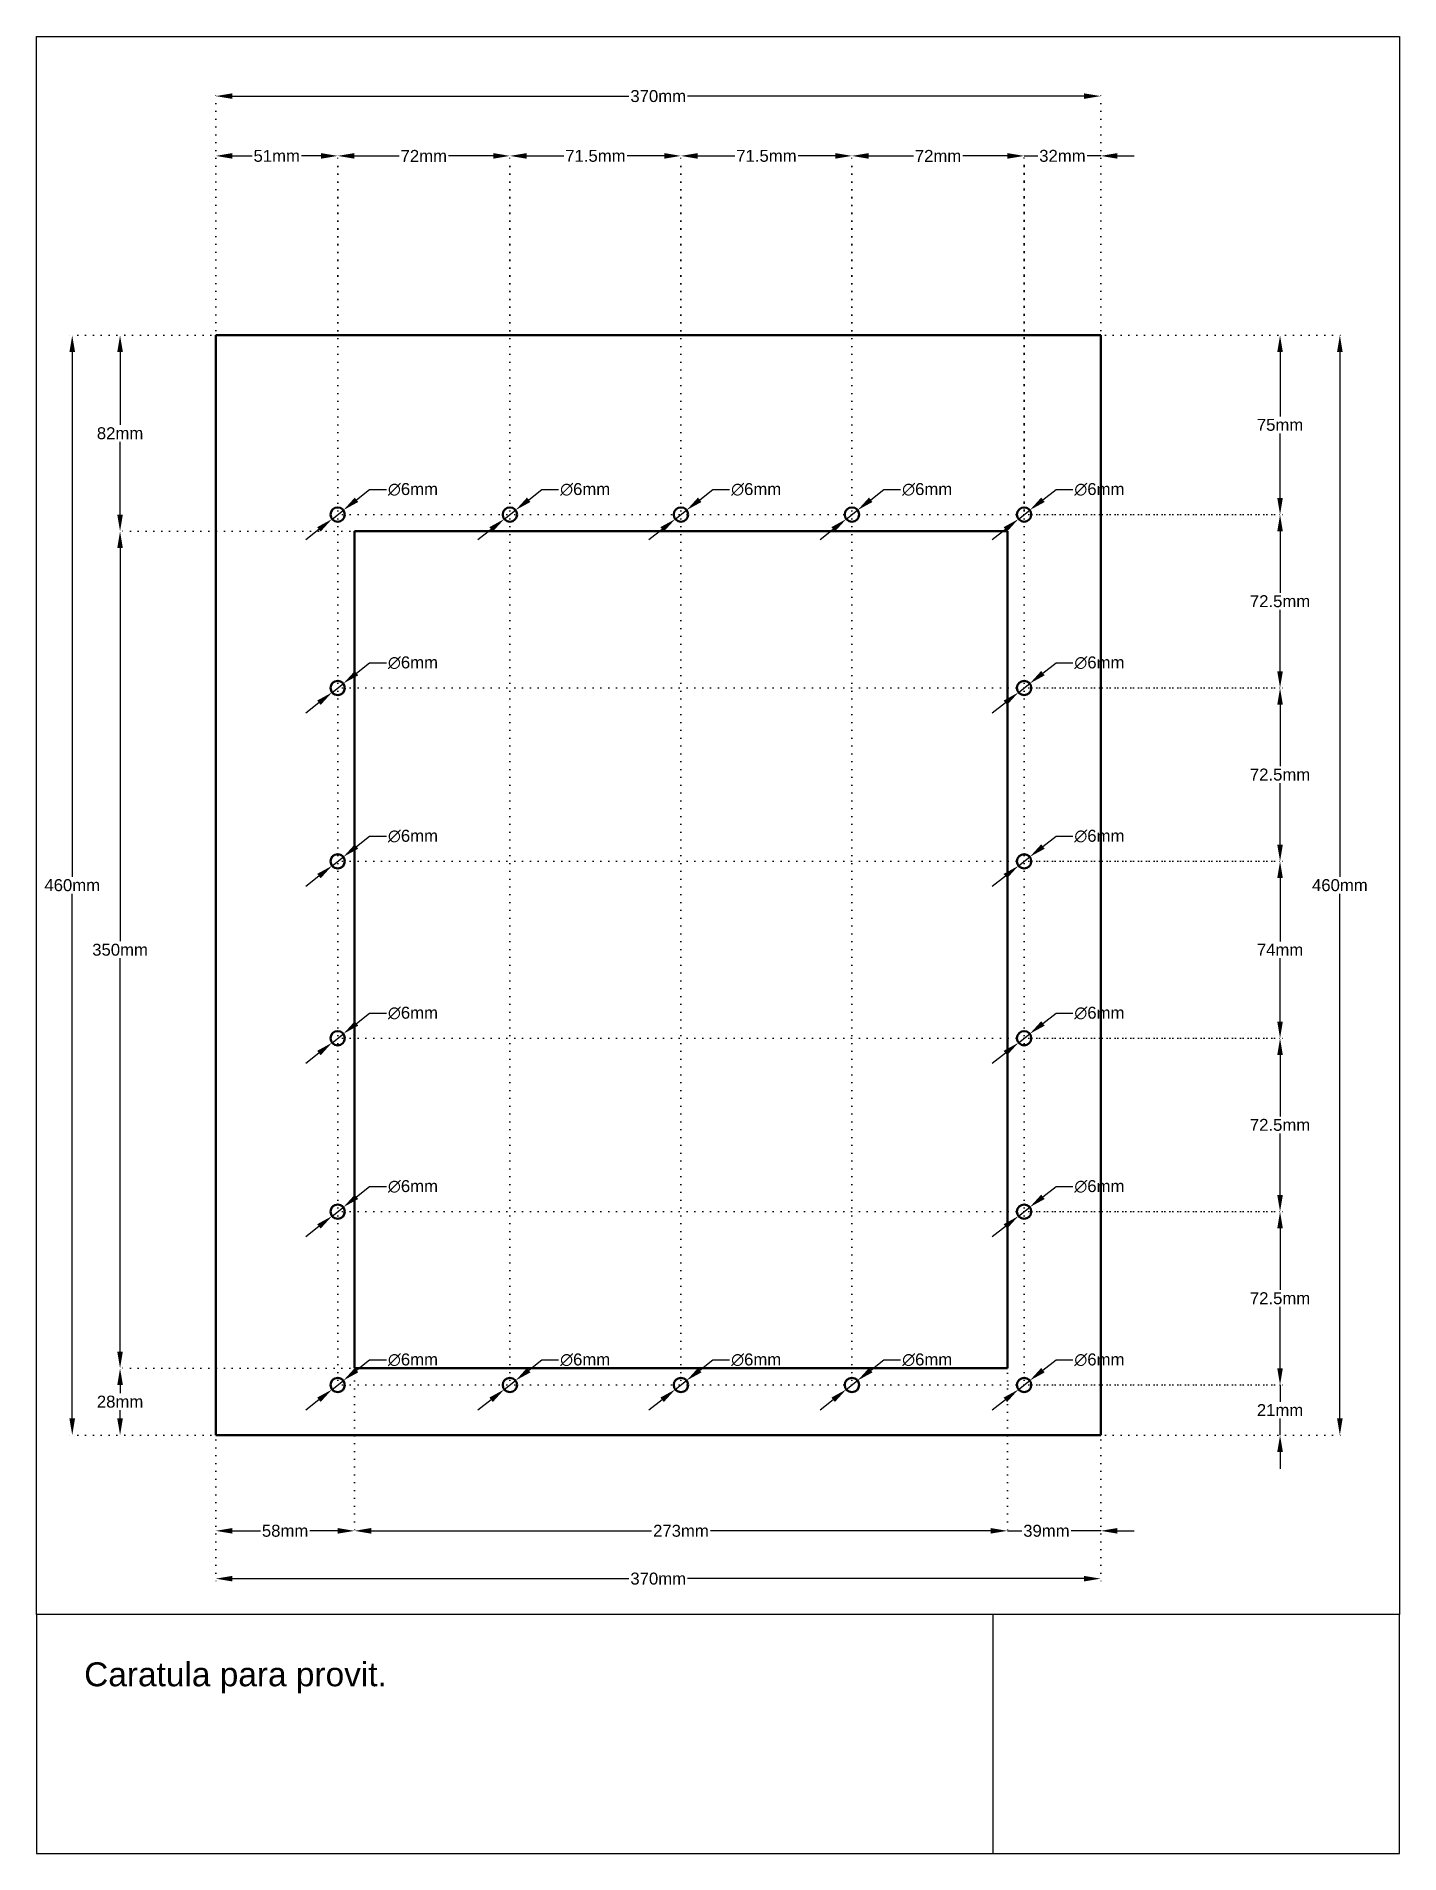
# Model space of a CAD drawing. Header units: millimetres. Extents: x -75 to 495, y -175 to 585.
import ezdxf

# ---------------------------------------------------------------- set-up
doc = ezdxf.new("R2010")
doc.units = ezdxf.units.MM
doc.linetypes.add('DOT2', pattern=[3.175, 0, -3.175])
doc.layers.get('0').update_dxf_attribs({"color": 160})
doc.layers.get('Defpoints').update_dxf_attribs({"color": 100})
doc.layers.add('Acot', color=250, linetype='Continuous', lineweight=25)
doc.layers.add('Placa', color=252, linetype='Continuous', lineweight=50)
doc.styles.get("Standard").update_dxf_attribs({"font": 'ARIAL.TTF'})
doc.dimstyles.new('ISO-25', dxfattribs={"dimtxt": 5, "dimasz": 7, "dimexe": 1.25, "dimexo": 2, "dimgap": 1, "dimtad": 0, "dimtih": 1, "dimtoh": 1, "dimdsep": 46, "dimtxsty": 'Standard', "dimcen": 2.5, "dimadec": 0, "dimazin": 0, "dimtfac": 1, "dimtmove": 0, "dimatfit": 1, "dimfxl": 1, "dimarcsym": 0})

# ---------------------------------------------------------------- blocks, each defined once
blk = doc.blocks.new('*D0')
at = {"layer": 'Acot', "color": 0, "linetype": 'DOT2', "lineweight": -2}
for p, q in [((0, 462), (0, 561.25)), ((370, 462), (370, 561.25))]:
    blk.add_line(p, q, dxfattribs=at)
at = {"layer": 'Acot', "color": 0, "lineweight": -2}
for p, q in [((7, 560), (172.73, 560)), ((363, 560), (197.27, 560))]:
    blk.add_line(p, q, dxfattribs=at)
at = {"layer": 'Acot', "color": 0}
for points in [[(7, 561.17), (7, 558.83), (0, 560)], [(363, 561.17), (363, 558.83), (370, 560)]]:
    blk.add_solid(points, dxfattribs=at)
at = {"layer": 'Defpoints', "color": 0}
for p in [(370, 560), (0, 460), (370, 460)]:
    blk.add_point(p, dxfattribs=at)
at = {"layer": 'Acot', "color": 0, "insert": (185, 560), "char_height": 5, "attachment_point": 5}
blk.add_mtext('370mm', dxfattribs=at)
blk = doc.blocks.new('*D1')
at = {"layer": 'Acot', "color": 0, "linetype": 'DOT2', "lineweight": -2}
for p, q in [((0, 462), (0, 536.25)), ((51, 23), (51, 536.25))]:
    blk.add_line(p, q, dxfattribs=at)
at = {"layer": 'Acot', "color": 0, "lineweight": -2}
for p, q in [((7, 535), (15.17, 535)), ((44, 535), (35.83, 535))]:
    blk.add_line(p, q, dxfattribs=at)
at = {"layer": 'Acot', "color": 0}
for points in [[(7, 536.17), (7, 533.83), (0, 535)], [(44, 536.17), (44, 533.83), (51, 535)]]:
    blk.add_solid(points, dxfattribs=at)
at = {"layer": 'Defpoints', "color": 0}
for p in [(0, 535), (0, 460), (51, 21)]:
    blk.add_point(p, dxfattribs=at)
at = {"layer": 'Acot', "color": 0, "insert": (25.5, 535), "char_height": 5, "attachment_point": 5}
blk.add_mtext('51mm', dxfattribs=at)
blk = doc.blocks.new('*D2')
at = {"layer": 'Acot', "color": 0, "lineweight": -2}
for p, q in [((331, 535), (324, 535)), ((338, 535), (343.67, 535)), ((370, 535), (364.33, 535)), ((377, 535), (384, 535))]:
    blk.add_line(p, q, dxfattribs=at)
at = {"layer": 'Acot', "color": 0, "linetype": 'DOT2', "lineweight": -2}
for p, q in [((338, 387), (338, 536.25)), ((370, 462), (370, 536.25))]:
    blk.add_line(p, q, dxfattribs=at)
at = {"layer": 'Acot', "color": 0}
for points in [[(331, 536.17), (331, 533.83), (338, 535)], [(377, 536.17), (377, 533.83), (370, 535)]]:
    blk.add_solid(points, dxfattribs=at)
at = {"layer": 'Defpoints', "color": 0}
for p in [(370, 535), (370, 460), (338, 385)]:
    blk.add_point(p, dxfattribs=at)
at = {"layer": 'Acot', "color": 0, "insert": (354, 535), "char_height": 5, "attachment_point": 5}
blk.add_mtext('32mm', dxfattribs=at)
blk = doc.blocks.new('*D3')
at = {"layer": 'Acot', "color": 0, "linetype": 'DOT2', "lineweight": -2}
for p, q in [((372, 460), (471.25, 460)), ((372, 0), (471.25, 0))]:
    blk.add_line(p, q, dxfattribs=at)
at = {"layer": 'Acot', "color": 0, "lineweight": -2}
for p, q in [((470, 453), (470, 233.55)), ((470, 7), (470, 226.45))]:
    blk.add_line(p, q, dxfattribs=at)
at = {"layer": 'Acot', "color": 0}
for points in [[(468.83, 453), (471.17, 453), (470, 460)], [(468.83, 7), (471.17, 7), (470, 0)]]:
    blk.add_solid(points, dxfattribs=at)
at = {"layer": 'Defpoints', "color": 0}
for p in [(370, 460), (470, 460), (370, 0)]:
    blk.add_point(p, dxfattribs=at)
at = {"layer": 'Acot', "color": 0, "insert": (470, 230), "char_height": 5, "attachment_point": 5}
blk.add_mtext('460mm', dxfattribs=at)
blk = doc.blocks.new('*D4')
at = {"layer": 'Acot', "color": 0, "linetype": 'DOT2', "lineweight": -2}
for p, q in [((372, 460), (446.25, 460)), ((53, 385), (446.25, 385))]:
    blk.add_line(p, q, dxfattribs=at)
at = {"layer": 'Acot', "color": 0, "lineweight": -2}
for p, q in [((445, 453), (445, 426.04)), ((445, 392), (445, 418.96))]:
    blk.add_line(p, q, dxfattribs=at)
at = {"layer": 'Acot', "color": 0}
for points in [[(443.83, 453), (446.17, 453), (445, 460)], [(443.83, 392), (446.17, 392), (445, 385)]]:
    blk.add_solid(points, dxfattribs=at)
at = {"layer": 'Defpoints', "color": 0}
for p in [(370, 460), (51, 385), (445, 385)]:
    blk.add_point(p, dxfattribs=at)
at = {"layer": 'Acot', "color": 0, "insert": (445, 422.5), "char_height": 5, "attachment_point": 5}
blk.add_mtext('75mm', dxfattribs=at)
blk = doc.blocks.new('*D5')
at = {"layer": 'Acot', "color": 0, "lineweight": -2}
for p, q in [((445, 28), (445, 35)), ((445, 21), (445, 14.01)), ((445, 0), (445, 6.99)), ((445, -7), (445, -14))]:
    blk.add_line(p, q, dxfattribs=at)
at = {"layer": 'Acot', "color": 0, "linetype": 'DOT2', "lineweight": -2}
for p, q in [((340, 21), (446.25, 21)), ((372, 0), (446.25, 0))]:
    blk.add_line(p, q, dxfattribs=at)
at = {"layer": 'Acot', "color": 0}
for points in [[(443.83, 28), (446.17, 28), (445, 21)], [(443.83, -7), (446.17, -7), (445, 0)]]:
    blk.add_solid(points, dxfattribs=at)
at = {"layer": 'Defpoints', "color": 0}
for p in [(338, 21), (445, 21), (370, 0)]:
    blk.add_point(p, dxfattribs=at)
at = {"layer": 'Acot', "color": 0, "insert": (445, 10.5), "char_height": 5, "attachment_point": 5}
blk.add_mtext('21mm', dxfattribs=at)
blk = doc.blocks.new('*D9')
at = {"layer": 'Acot', "color": 0, "linetype": 'DOT2', "lineweight": -2}
for p, q in [((340, 385), (446.25, 385)), ((53, 312.5), (446.25, 312.5))]:
    blk.add_line(p, q, dxfattribs=at)
at = {"layer": 'Acot', "color": 0, "lineweight": -2}
for p, q in [((445, 378), (445, 352.3)), ((445, 319.5), (445, 345.2))]:
    blk.add_line(p, q, dxfattribs=at)
at = {"layer": 'Acot', "color": 0}
for points in [[(443.83, 378), (446.17, 378), (445, 385)], [(443.83, 319.5), (446.17, 319.5), (445, 312.5)]]:
    blk.add_solid(points, dxfattribs=at)
at = {"layer": 'Defpoints', "color": 0}
for p in [(338, 385), (51, 312.5), (445, 312.5)]:
    blk.add_point(p, dxfattribs=at)
at = {"layer": 'Acot', "color": 0, "insert": (445, 348.75), "char_height": 5, "attachment_point": 5}
blk.add_mtext('72.5mm', dxfattribs=at)
blk = doc.blocks.new('*D10')
at = {"layer": 'Acot', "color": 0, "linetype": 'DOT2', "lineweight": -2}
for p, q in [((340, 93.5), (446.25, 93.5)), ((53, 21), (446.25, 21))]:
    blk.add_line(p, q, dxfattribs=at)
at = {"layer": 'Acot', "color": 0, "lineweight": -2}
for p, q in [((445, 86.5), (445, 60.8)), ((445, 28), (445, 53.7))]:
    blk.add_line(p, q, dxfattribs=at)
at = {"layer": 'Acot', "color": 0}
for points in [[(443.83, 86.5), (446.17, 86.5), (445, 93.5)], [(443.83, 28), (446.17, 28), (445, 21)]]:
    blk.add_solid(points, dxfattribs=at)
at = {"layer": 'Defpoints', "color": 0}
for p in [(338, 93.5), (51, 21), (445, 21)]:
    blk.add_point(p, dxfattribs=at)
at = {"layer": 'Acot', "color": 0, "insert": (445, 57.25), "char_height": 5, "attachment_point": 5}
blk.add_mtext('72.5mm', dxfattribs=at)
blk = doc.blocks.new('*D13')
at = {"layer": 'Acot', "color": 0, "lineweight": -2}
for p, q in [((345.85, 27.19), (351.35, 31.52)), ((351.35, 31.52), (358.35, 31.52)), ((335.64, 19.14), (340.36, 22.86)), ((330.15, 14.81), (324.65, 10.48))]:
    blk.add_line(p, q, dxfattribs=at)
at = {"layer": 'Acot', "color": 0}
for points in [[(345.13, 28.11), (346.58, 26.27), (340.36, 22.86)], [(329.42, 15.73), (330.87, 13.89), (335.64, 19.14)]]:
    blk.add_solid(points, dxfattribs=at)
at = {"layer": 'Defpoints', "color": 0}
for p in [(340.36, 22.86), (335.64, 19.14)]:
    blk.add_point(p, dxfattribs=at)
at = {"layer": 'Acot', "color": 0, "insert": (369.46, 31.52), "char_height": 5, "attachment_point": 5}
blk.add_mtext('∅6mm', dxfattribs=at)
blk = doc.blocks.new('*D14')
at = {"layer": 'Acot', "color": 0, "lineweight": -2}
for p, q in [((58.85, 27.19), (64.35, 31.52)), ((64.35, 31.52), (71.35, 31.52)), ((48.64, 19.14), (53.36, 22.86)), ((43.15, 14.81), (37.65, 10.48))]:
    blk.add_line(p, q, dxfattribs=at)
at = {"layer": 'Acot', "color": 0}
for points in [[(58.13, 28.11), (59.58, 26.27), (53.36, 22.86)], [(42.42, 15.73), (43.87, 13.89), (48.64, 19.14)]]:
    blk.add_solid(points, dxfattribs=at)
at = {"layer": 'Defpoints', "color": 0}
for p in [(53.36, 22.86), (48.64, 19.14)]:
    blk.add_point(p, dxfattribs=at)
at = {"layer": 'Acot', "color": 0, "insert": (82.46, 31.52), "char_height": 5, "attachment_point": 5}
blk.add_mtext('∅6mm', dxfattribs=at)
blk = doc.blocks.new('*D15')
at = {"layer": 'Acot', "color": 0, "lineweight": -2}
for p, q in [((345.85, 172.19), (351.35, 176.52)), ((351.35, 176.52), (358.35, 176.52)), ((335.64, 164.14), (340.36, 167.86)), ((330.15, 159.81), (324.65, 155.48))]:
    blk.add_line(p, q, dxfattribs=at)
at = {"layer": 'Acot', "color": 0}
for points in [[(345.13, 173.11), (346.58, 171.27), (340.36, 167.86)], [(329.42, 160.73), (330.87, 158.89), (335.64, 164.14)]]:
    blk.add_solid(points, dxfattribs=at)
at = {"layer": 'Defpoints', "color": 0}
for p in [(340.36, 167.86), (335.64, 164.14)]:
    blk.add_point(p, dxfattribs=at)
at = {"layer": 'Acot', "color": 0, "insert": (369.46, 176.52), "char_height": 5, "attachment_point": 5}
blk.add_mtext('∅6mm', dxfattribs=at)
blk = doc.blocks.new('*D16')
at = {"layer": 'Acot', "color": 0, "lineweight": -2}
for p, q in [((58.85, 391.19), (64.35, 395.52)), ((64.35, 395.52), (71.35, 395.52)), ((48.64, 383.14), (53.36, 386.86)), ((43.15, 378.81), (37.65, 374.48))]:
    blk.add_line(p, q, dxfattribs=at)
at = {"layer": 'Acot', "color": 0}
for points in [[(58.13, 392.11), (59.58, 390.27), (53.36, 386.86)], [(42.42, 379.73), (43.87, 377.89), (48.64, 383.14)]]:
    blk.add_solid(points, dxfattribs=at)
at = {"layer": 'Defpoints', "color": 0}
for p in [(48.64, 383.14), (53.36, 386.86)]:
    blk.add_point(p, dxfattribs=at)
at = {"layer": 'Acot', "color": 0, "insert": (82.46, 395.52), "char_height": 5, "attachment_point": 5}
blk.add_mtext('∅6mm', dxfattribs=at)
blk = doc.blocks.new('*D17')
at = {"layer": 'Acot', "color": 0, "lineweight": -2}
for p, q in [((345.85, 391.19), (351.35, 395.52)), ((351.35, 395.52), (358.35, 395.52)), ((335.64, 383.14), (340.36, 386.86)), ((330.15, 378.81), (324.65, 374.48))]:
    blk.add_line(p, q, dxfattribs=at)
at = {"layer": 'Acot', "color": 0}
for points in [[(345.13, 392.11), (346.58, 390.27), (340.36, 386.86)], [(329.42, 379.73), (330.87, 377.89), (335.64, 383.14)]]:
    blk.add_solid(points, dxfattribs=at)
at = {"layer": 'Defpoints', "color": 0}
for p in [(335.64, 383.14), (340.36, 386.86)]:
    blk.add_point(p, dxfattribs=at)
at = {"layer": 'Acot', "color": 0, "insert": (369.46, 395.52), "char_height": 5, "attachment_point": 5}
blk.add_mtext('∅6mm', dxfattribs=at)
blk = doc.blocks.new('*D18')
at = {"layer": 'Acot', "color": 0, "lineweight": -2}
for p, q in [((345.85, 99.69), (351.35, 104.02)), ((351.35, 104.02), (358.35, 104.02)), ((335.64, 91.64), (340.36, 95.36)), ((330.15, 87.31), (324.65, 82.98))]:
    blk.add_line(p, q, dxfattribs=at)
at = {"layer": 'Acot', "color": 0}
for points in [[(345.13, 100.61), (346.58, 98.77), (340.36, 95.36)], [(329.42, 88.23), (330.87, 86.39), (335.64, 91.64)]]:
    blk.add_solid(points, dxfattribs=at)
at = {"layer": 'Defpoints', "color": 0}
for p in [(335.64, 91.64), (340.36, 95.36)]:
    blk.add_point(p, dxfattribs=at)
at = {"layer": 'Acot', "color": 0, "insert": (369.46, 104.02), "char_height": 5, "attachment_point": 5}
blk.add_mtext('∅6mm', dxfattribs=at)
blk = doc.blocks.new('*D19')
at = {"layer": 'Acot', "color": 0, "lineweight": -2}
for p, q in [((345.85, 318.69), (351.35, 323.02)), ((351.35, 323.02), (358.35, 323.02)), ((335.64, 310.64), (340.36, 314.36)), ((330.15, 306.31), (324.65, 301.98))]:
    blk.add_line(p, q, dxfattribs=at)
at = {"layer": 'Acot', "color": 0}
for points in [[(345.13, 319.61), (346.58, 317.77), (340.36, 314.36)], [(329.42, 307.23), (330.87, 305.39), (335.64, 310.64)]]:
    blk.add_solid(points, dxfattribs=at)
at = {"layer": 'Defpoints', "color": 0}
for p in [(340.36, 314.36), (335.64, 310.64)]:
    blk.add_point(p, dxfattribs=at)
at = {"layer": 'Acot', "color": 0, "insert": (369.46, 323.02), "char_height": 5, "attachment_point": 5}
blk.add_mtext('∅6mm', dxfattribs=at)
blk = doc.blocks.new('*D20')
at = {"layer": 'Acot', "color": 0, "lineweight": -2}
for p, q in [((345.85, 246.19), (351.35, 250.52)), ((351.35, 250.52), (358.35, 250.52)), ((335.64, 238.14), (340.36, 241.86)), ((330.15, 233.81), (324.65, 229.48))]:
    blk.add_line(p, q, dxfattribs=at)
at = {"layer": 'Acot', "color": 0}
for points in [[(345.13, 247.11), (346.58, 245.27), (340.36, 241.86)], [(329.42, 234.73), (330.87, 232.89), (335.64, 238.14)]]:
    blk.add_solid(points, dxfattribs=at)
at = {"layer": 'Defpoints', "color": 0}
for p in [(335.64, 238.14), (340.36, 241.86)]:
    blk.add_point(p, dxfattribs=at)
at = {"layer": 'Acot', "color": 0, "insert": (369.46, 250.52), "char_height": 5, "attachment_point": 5}
blk.add_mtext('∅6mm', dxfattribs=at)
blk = doc.blocks.new('*D21')
at = {"layer": 'Acot', "color": 0, "lineweight": -2}
for p, q in [((202.35, 391.19), (207.85, 395.52)), ((207.85, 395.52), (214.85, 395.52)), ((192.14, 383.14), (196.86, 386.86)), ((186.65, 378.81), (181.15, 374.48))]:
    blk.add_line(p, q, dxfattribs=at)
at = {"layer": 'Acot', "color": 0}
for points in [[(201.63, 392.11), (203.08, 390.27), (196.86, 386.86)], [(185.92, 379.73), (187.37, 377.89), (192.14, 383.14)]]:
    blk.add_solid(points, dxfattribs=at)
at = {"layer": 'Defpoints', "color": 0}
for p in [(192.14, 383.14), (196.86, 386.86)]:
    blk.add_point(p, dxfattribs=at)
at = {"layer": 'Acot', "color": 0, "insert": (225.96, 395.52), "char_height": 5, "attachment_point": 5}
blk.add_mtext('∅6mm', dxfattribs=at)
blk = doc.blocks.new('*D22')
at = {"layer": 'Acot', "color": 0, "lineweight": -2}
for p, q in [((130.85, 391.19), (136.35, 395.52)), ((136.35, 395.52), (143.35, 395.52)), ((120.64, 383.14), (125.36, 386.86)), ((115.15, 378.81), (109.65, 374.48))]:
    blk.add_line(p, q, dxfattribs=at)
at = {"layer": 'Acot', "color": 0}
for points in [[(130.13, 392.11), (131.58, 390.27), (125.36, 386.86)], [(114.42, 379.73), (115.87, 377.89), (120.64, 383.14)]]:
    blk.add_solid(points, dxfattribs=at)
at = {"layer": 'Defpoints', "color": 0}
for p in [(120.64, 383.14), (125.36, 386.86)]:
    blk.add_point(p, dxfattribs=at)
at = {"layer": 'Acot', "color": 0, "insert": (154.46, 395.52), "char_height": 5, "attachment_point": 5}
blk.add_mtext('∅6mm', dxfattribs=at)
blk = doc.blocks.new('*D23')
at = {"layer": 'Acot', "color": 0, "lineweight": -2}
for p, q in [((273.85, 391.19), (279.35, 395.52)), ((279.35, 395.52), (286.35, 395.52)), ((263.64, 383.14), (268.36, 386.86)), ((258.15, 378.81), (252.65, 374.48))]:
    blk.add_line(p, q, dxfattribs=at)
at = {"layer": 'Acot', "color": 0}
for points in [[(273.13, 392.11), (274.58, 390.27), (268.36, 386.86)], [(257.42, 379.73), (258.87, 377.89), (263.64, 383.14)]]:
    blk.add_solid(points, dxfattribs=at)
at = {"layer": 'Defpoints', "color": 0}
for p in [(263.64, 383.14), (268.36, 386.86)]:
    blk.add_point(p, dxfattribs=at)
at = {"layer": 'Acot', "color": 0, "insert": (297.46, 395.52), "char_height": 5, "attachment_point": 5}
blk.add_mtext('∅6mm', dxfattribs=at)
blk = doc.blocks.new('*D24')
at = {"layer": 'Acot', "color": 0, "lineweight": -2}
for p, q in [((202.35, 27.19), (207.85, 31.52)), ((207.85, 31.52), (214.85, 31.52)), ((192.14, 19.14), (196.86, 22.86)), ((186.65, 14.81), (181.15, 10.48))]:
    blk.add_line(p, q, dxfattribs=at)
at = {"layer": 'Acot', "color": 0}
for points in [[(201.63, 28.11), (203.08, 26.27), (196.86, 22.86)], [(185.92, 15.73), (187.37, 13.89), (192.14, 19.14)]]:
    blk.add_solid(points, dxfattribs=at)
at = {"layer": 'Defpoints', "color": 0}
for p in [(196.86, 22.86), (192.14, 19.14)]:
    blk.add_point(p, dxfattribs=at)
at = {"layer": 'Acot', "color": 0, "insert": (225.96, 31.52), "char_height": 5, "attachment_point": 5}
blk.add_mtext('∅6mm', dxfattribs=at)
blk = doc.blocks.new('*D25')
at = {"layer": 'Acot', "color": 0, "lineweight": -2}
for p, q in [((130.85, 27.19), (136.35, 31.52)), ((136.35, 31.52), (143.35, 31.52)), ((120.64, 19.14), (125.36, 22.86)), ((115.15, 14.81), (109.65, 10.48))]:
    blk.add_line(p, q, dxfattribs=at)
at = {"layer": 'Acot', "color": 0}
for points in [[(130.13, 28.11), (131.58, 26.27), (125.36, 22.86)], [(114.42, 15.73), (115.87, 13.89), (120.64, 19.14)]]:
    blk.add_solid(points, dxfattribs=at)
at = {"layer": 'Defpoints', "color": 0}
for p in [(125.36, 22.86), (120.64, 19.14)]:
    blk.add_point(p, dxfattribs=at)
at = {"layer": 'Acot', "color": 0, "insert": (154.46, 31.52), "char_height": 5, "attachment_point": 5}
blk.add_mtext('∅6mm', dxfattribs=at)
blk = doc.blocks.new('*D26')
at = {"layer": 'Acot', "color": 0, "lineweight": -2}
for p, q in [((273.85, 27.19), (279.35, 31.52)), ((279.35, 31.52), (286.35, 31.52)), ((263.64, 19.14), (268.36, 22.86)), ((258.15, 14.81), (252.65, 10.48))]:
    blk.add_line(p, q, dxfattribs=at)
at = {"layer": 'Acot', "color": 0}
for points in [[(273.13, 28.11), (274.58, 26.27), (268.36, 22.86)], [(257.42, 15.73), (258.87, 13.89), (263.64, 19.14)]]:
    blk.add_solid(points, dxfattribs=at)
at = {"layer": 'Defpoints', "color": 0}
for p in [(268.36, 22.86), (263.64, 19.14)]:
    blk.add_point(p, dxfattribs=at)
at = {"layer": 'Acot', "color": 0, "insert": (297.46, 31.52), "char_height": 5, "attachment_point": 5}
blk.add_mtext('∅6mm', dxfattribs=at)
blk = doc.blocks.new('*D27')
at = {"layer": 'Acot', "color": 0, "linetype": 'DOT2', "lineweight": -2}
for p, q in [((51, 462), (51, 536.25)), ((123, 23), (123, 536.25))]:
    blk.add_line(p, q, dxfattribs=at)
at = {"layer": 'Acot', "color": 0, "lineweight": -2}
for p, q in [((58, 535), (76.69, 535)), ((116, 535), (97.31, 535))]:
    blk.add_line(p, q, dxfattribs=at)
at = {"layer": 'Acot', "color": 0}
for points in [[(58, 536.17), (58, 533.83), (51, 535)], [(116, 536.17), (116, 533.83), (123, 535)]]:
    blk.add_solid(points, dxfattribs=at)
at = {"layer": 'Defpoints', "color": 0}
for p in [(51, 535), (51, 460), (123, 21)]:
    blk.add_point(p, dxfattribs=at)
at = {"layer": 'Acot', "color": 0, "insert": (87, 535), "char_height": 5, "attachment_point": 5}
blk.add_mtext('72mm', dxfattribs=at)
blk = doc.blocks.new('*D28')
at = {"layer": 'Acot', "color": 0, "linetype": 'DOT2', "lineweight": -2}
for p, q in [((123, 462), (123, 536.25)), ((194.5, 23), (194.5, 536.25))]:
    blk.add_line(p, q, dxfattribs=at)
at = {"layer": 'Acot', "color": 0, "lineweight": -2}
for p, q in [((130, 535), (145.52, 535)), ((187.5, 535), (171.98, 535))]:
    blk.add_line(p, q, dxfattribs=at)
at = {"layer": 'Acot', "color": 0}
for points in [[(130, 536.17), (130, 533.83), (123, 535)], [(187.5, 536.17), (187.5, 533.83), (194.5, 535)]]:
    blk.add_solid(points, dxfattribs=at)
at = {"layer": 'Defpoints', "color": 0}
for p in [(123, 535), (123, 460), (194.5, 21)]:
    blk.add_point(p, dxfattribs=at)
at = {"layer": 'Acot', "color": 0, "insert": (158.75, 535), "char_height": 5, "attachment_point": 5}
blk.add_mtext('71.5mm', dxfattribs=at)
blk = doc.blocks.new('*D29')
at = {"layer": 'Acot', "color": 0, "linetype": 'DOT2', "lineweight": -2}
for p, q in [((194.5, 462), (194.5, 536.25)), ((266, 23), (266, 536.25))]:
    blk.add_line(p, q, dxfattribs=at)
at = {"layer": 'Acot', "color": 0, "lineweight": -2}
for p, q in [((201.5, 535), (217.02, 535)), ((259, 535), (243.48, 535))]:
    blk.add_line(p, q, dxfattribs=at)
at = {"layer": 'Acot', "color": 0}
for points in [[(201.5, 536.17), (201.5, 533.83), (194.5, 535)], [(259, 536.17), (259, 533.83), (266, 535)]]:
    blk.add_solid(points, dxfattribs=at)
at = {"layer": 'Defpoints', "color": 0}
for p in [(194.5, 535), (194.5, 460), (266, 21)]:
    blk.add_point(p, dxfattribs=at)
at = {"layer": 'Acot', "color": 0, "insert": (230.25, 535), "char_height": 5, "attachment_point": 5}
blk.add_mtext('71.5mm', dxfattribs=at)
blk = doc.blocks.new('*D30')
at = {"layer": 'Acot', "color": 0, "linetype": 'DOT2', "lineweight": -2}
for p, q in [((266, 462), (266, 536.25)), ((338, 23), (338, 536.25))]:
    blk.add_line(p, q, dxfattribs=at)
at = {"layer": 'Acot', "color": 0, "lineweight": -2}
for p, q in [((273, 535), (291.69, 535)), ((331, 535), (312.31, 535))]:
    blk.add_line(p, q, dxfattribs=at)
at = {"layer": 'Acot', "color": 0}
for points in [[(273, 536.17), (273, 533.83), (266, 535)], [(331, 536.17), (331, 533.83), (338, 535)]]:
    blk.add_solid(points, dxfattribs=at)
at = {"layer": 'Defpoints', "color": 0}
for p in [(266, 535), (266, 460), (338, 21)]:
    blk.add_point(p, dxfattribs=at)
at = {"layer": 'Acot', "color": 0, "insert": (302, 535), "char_height": 5, "attachment_point": 5}
blk.add_mtext('72mm', dxfattribs=at)
blk = doc.blocks.new('*D31')
at = {"layer": 'Acot', "color": 0, "linetype": 'DOT2', "lineweight": -2}
for p, q in [((340, 166), (446.25, 166)), ((53, 93.5), (446.25, 93.5))]:
    blk.add_line(p, q, dxfattribs=at)
at = {"layer": 'Acot', "color": 0, "lineweight": -2}
for p, q in [((445, 159), (445, 133.3)), ((445, 100.5), (445, 126.2))]:
    blk.add_line(p, q, dxfattribs=at)
at = {"layer": 'Acot', "color": 0}
for points in [[(443.83, 159), (446.17, 159), (445, 166)], [(443.83, 100.5), (446.17, 100.5), (445, 93.5)]]:
    blk.add_solid(points, dxfattribs=at)
at = {"layer": 'Defpoints', "color": 0}
for p in [(338, 166), (51, 93.5), (445, 93.5)]:
    blk.add_point(p, dxfattribs=at)
at = {"layer": 'Acot', "color": 0, "insert": (445, 129.75), "char_height": 5, "attachment_point": 5}
blk.add_mtext('72.5mm', dxfattribs=at)
blk = doc.blocks.new('*D32')
at = {"layer": 'Acot', "color": 0, "linetype": 'DOT2', "lineweight": -2}
for p, q in [((340, 240), (446.25, 240)), ((53, 166), (446.25, 166))]:
    blk.add_line(p, q, dxfattribs=at)
at = {"layer": 'Acot', "color": 0, "lineweight": -2}
for p, q in [((445, 233), (445, 206.5)), ((445, 173), (445, 199.5))]:
    blk.add_line(p, q, dxfattribs=at)
at = {"layer": 'Acot', "color": 0}
for points in [[(443.83, 233), (446.17, 233), (445, 240)], [(443.83, 173), (446.17, 173), (445, 166)]]:
    blk.add_solid(points, dxfattribs=at)
at = {"layer": 'Defpoints', "color": 0}
for p in [(338, 240), (51, 166), (445, 166)]:
    blk.add_point(p, dxfattribs=at)
at = {"layer": 'Acot', "color": 0, "insert": (445, 203), "char_height": 5, "attachment_point": 5}
blk.add_mtext('74mm', dxfattribs=at)
blk = doc.blocks.new('*D33')
at = {"layer": 'Acot', "color": 0, "linetype": 'DOT2', "lineweight": -2}
for p, q in [((340, 312.5), (446.25, 312.5)), ((53, 240), (446.25, 240))]:
    blk.add_line(p, q, dxfattribs=at)
at = {"layer": 'Acot', "color": 0, "lineweight": -2}
for p, q in [((445, 305.5), (445, 279.8)), ((445, 247), (445, 272.7))]:
    blk.add_line(p, q, dxfattribs=at)
at = {"layer": 'Acot', "color": 0}
for points in [[(443.83, 305.5), (446.17, 305.5), (445, 312.5)], [(443.83, 247), (446.17, 247), (445, 240)]]:
    blk.add_solid(points, dxfattribs=at)
at = {"layer": 'Defpoints', "color": 0}
for p in [(338, 312.5), (51, 240), (445, 240)]:
    blk.add_point(p, dxfattribs=at)
at = {"layer": 'Acot', "color": 0, "insert": (445, 276.25), "char_height": 5, "attachment_point": 5}
blk.add_mtext('72.5mm', dxfattribs=at)
blk = doc.blocks.new('*D34')
at = {"layer": 'Acot', "color": 0, "lineweight": -2}
for p, q in [((58.85, 172.19), (64.35, 176.52)), ((64.35, 176.52), (71.35, 176.52)), ((48.64, 164.14), (53.36, 167.86)), ((43.15, 159.81), (37.65, 155.48))]:
    blk.add_line(p, q, dxfattribs=at)
at = {"layer": 'Acot', "color": 0}
for points in [[(58.13, 173.11), (59.58, 171.27), (53.36, 167.86)], [(42.42, 160.73), (43.87, 158.89), (48.64, 164.14)]]:
    blk.add_solid(points, dxfattribs=at)
at = {"layer": 'Defpoints', "color": 0}
for p in [(53.36, 167.86), (48.64, 164.14)]:
    blk.add_point(p, dxfattribs=at)
at = {"layer": 'Acot', "color": 0, "insert": (82.46, 176.52), "char_height": 5, "attachment_point": 5}
blk.add_mtext('∅6mm', dxfattribs=at)
blk = doc.blocks.new('*D35')
at = {"layer": 'Acot', "color": 0, "lineweight": -2}
for p, q in [((58.85, 99.69), (64.35, 104.02)), ((64.35, 104.02), (71.35, 104.02)), ((48.64, 91.64), (53.36, 95.36)), ((43.15, 87.31), (37.65, 82.98))]:
    blk.add_line(p, q, dxfattribs=at)
at = {"layer": 'Acot', "color": 0}
for points in [[(58.13, 100.61), (59.58, 98.77), (53.36, 95.36)], [(42.42, 88.23), (43.87, 86.39), (48.64, 91.64)]]:
    blk.add_solid(points, dxfattribs=at)
at = {"layer": 'Defpoints', "color": 0}
for p in [(48.64, 91.64), (53.36, 95.36)]:
    blk.add_point(p, dxfattribs=at)
at = {"layer": 'Acot', "color": 0, "insert": (82.46, 104.02), "char_height": 5, "attachment_point": 5}
blk.add_mtext('∅6mm', dxfattribs=at)
blk = doc.blocks.new('*D36')
at = {"layer": 'Acot', "color": 0, "lineweight": -2}
for p, q in [((58.85, 318.69), (64.35, 323.02)), ((64.35, 323.02), (71.35, 323.02)), ((48.64, 310.64), (53.36, 314.36)), ((43.15, 306.31), (37.65, 301.98))]:
    blk.add_line(p, q, dxfattribs=at)
at = {"layer": 'Acot', "color": 0}
for points in [[(58.13, 319.61), (59.58, 317.77), (53.36, 314.36)], [(42.42, 307.23), (43.87, 305.39), (48.64, 310.64)]]:
    blk.add_solid(points, dxfattribs=at)
at = {"layer": 'Defpoints', "color": 0}
for p in [(53.36, 314.36), (48.64, 310.64)]:
    blk.add_point(p, dxfattribs=at)
at = {"layer": 'Acot', "color": 0, "insert": (82.46, 323.02), "char_height": 5, "attachment_point": 5}
blk.add_mtext('∅6mm', dxfattribs=at)
blk = doc.blocks.new('*D37')
at = {"layer": 'Acot', "color": 0, "lineweight": -2}
for p, q in [((58.85, 246.19), (64.35, 250.52)), ((64.35, 250.52), (71.35, 250.52)), ((48.64, 238.14), (53.36, 241.86)), ((43.15, 233.81), (37.65, 229.48))]:
    blk.add_line(p, q, dxfattribs=at)
at = {"layer": 'Acot', "color": 0}
for points in [[(58.13, 247.11), (59.58, 245.27), (53.36, 241.86)], [(42.42, 234.73), (43.87, 232.89), (48.64, 238.14)]]:
    blk.add_solid(points, dxfattribs=at)
at = {"layer": 'Defpoints', "color": 0}
for p in [(48.64, 238.14), (53.36, 241.86)]:
    blk.add_point(p, dxfattribs=at)
at = {"layer": 'Acot', "color": 0, "insert": (82.46, 250.52), "char_height": 5, "attachment_point": 5}
blk.add_mtext('∅6mm', dxfattribs=at)
blk = doc.blocks.new('*D38')
at = {"layer": 'Acot', "color": 0, "linetype": 'DOT2', "lineweight": -2}
for p, q in [((0, -2), (0, -61.25)), ((370, -2), (370, -61.25))]:
    blk.add_line(p, q, dxfattribs=at)
at = {"layer": 'Acot', "color": 0, "lineweight": -2}
for p, q in [((7, -60), (172.73, -60)), ((363, -60), (197.27, -60))]:
    blk.add_line(p, q, dxfattribs=at)
at = {"layer": 'Acot', "color": 0}
for points in [[(7, -58.83), (7, -61.17), (0, -60)], [(363, -58.83), (363, -61.17), (370, -60)]]:
    blk.add_solid(points, dxfattribs=at)
at = {"layer": 'Defpoints', "color": 0}
for p in [(0, 0), (370, 0), (370, -60)]:
    blk.add_point(p, dxfattribs=at)
at = {"layer": 'Acot', "color": 0, "insert": (185, -60), "char_height": 5, "attachment_point": 5}
blk.add_mtext('370mm', dxfattribs=at)
blk = doc.blocks.new('*D39')
at = {"layer": 'Acot', "color": 0, "linetype": 'DOT2', "lineweight": -2}
for p, q in [((58, 26), (58, -41.25)), ((0, -2), (0, -41.25))]:
    blk.add_line(p, q, dxfattribs=at)
at = {"layer": 'Acot', "color": 0, "lineweight": -2}
for p, q in [((7, -40), (18.67, -40)), ((51, -40), (39.33, -40))]:
    blk.add_line(p, q, dxfattribs=at)
at = {"layer": 'Acot', "color": 0}
for points in [[(7, -38.83), (7, -41.17), (0, -40)], [(51, -38.83), (51, -41.17), (58, -40)]]:
    blk.add_solid(points, dxfattribs=at)
at = {"layer": 'Defpoints', "color": 0}
for p in [(58, 28), (0, 0), (58, -40)]:
    blk.add_point(p, dxfattribs=at)
at = {"layer": 'Acot', "color": 0, "insert": (29, -40), "char_height": 5, "attachment_point": 5}
blk.add_mtext('58mm', dxfattribs=at)
blk = doc.blocks.new('*D40')
at = {"layer": 'Acot', "color": 0, "linetype": 'DOT2', "lineweight": -2}
for p, q in [((58, 26), (58, -41.25)), ((331, 26), (331, -41.25))]:
    blk.add_line(p, q, dxfattribs=at)
at = {"layer": 'Acot', "color": 0, "lineweight": -2}
for p, q in [((65, -40), (182.18, -40)), ((324, -40), (206.82, -40))]:
    blk.add_line(p, q, dxfattribs=at)
at = {"layer": 'Acot', "color": 0}
for points in [[(65, -38.83), (65, -41.17), (58, -40)], [(324, -38.83), (324, -41.17), (331, -40)]]:
    blk.add_solid(points, dxfattribs=at)
at = {"layer": 'Defpoints', "color": 0}
for p in [(58, 28), (331, 28), (331, -40)]:
    blk.add_point(p, dxfattribs=at)
at = {"layer": 'Acot', "color": 0, "insert": (194.5, -40), "char_height": 5, "attachment_point": 5}
blk.add_mtext('273mm', dxfattribs=at)
blk = doc.blocks.new('*D41')
at = {"layer": 'Acot', "color": 0, "linetype": 'DOT2', "lineweight": -2}
for p, q in [((331, 26), (331, -41.25)), ((370, -2), (370, -41.25))]:
    blk.add_line(p, q, dxfattribs=at)
at = {"layer": 'Acot', "color": 0, "lineweight": -2}
for p, q in [((324, -40), (317, -40)), ((331, -40), (336.98, -40)), ((370, -40), (357.64, -40)), ((377, -40), (384, -40))]:
    blk.add_line(p, q, dxfattribs=at)
at = {"layer": 'Acot', "color": 0}
for points in [[(324, -38.83), (324, -41.17), (331, -40)], [(377, -38.83), (377, -41.17), (370, -40)]]:
    blk.add_solid(points, dxfattribs=at)
at = {"layer": 'Defpoints', "color": 0}
for p in [(331, 28), (370, 0), (370, -40)]:
    blk.add_point(p, dxfattribs=at)
at = {"layer": 'Acot', "color": 0, "insert": (347.31, -40), "char_height": 5, "attachment_point": 5}
blk.add_mtext('39mm', dxfattribs=at)
blk = doc.blocks.new('*D42')
at = {"layer": 'Acot', "color": 0, "linetype": 'DOT2', "lineweight": -2}
for p, q in [((-2, 460), (-61.25, 460)), ((-2, 0), (-61.25, 0))]:
    blk.add_line(p, q, dxfattribs=at)
at = {"layer": 'Acot', "color": 0, "lineweight": -2}
for p, q in [((-60, 453), (-60, 233.55)), ((-60, 7), (-60, 226.45))]:
    blk.add_line(p, q, dxfattribs=at)
at = {"layer": 'Acot', "color": 0}
for points in [[(-61.17, 453), (-58.83, 453), (-60, 460)], [(-61.17, 7), (-58.83, 7), (-60, 0)]]:
    blk.add_solid(points, dxfattribs=at)
at = {"layer": 'Defpoints', "color": 0}
for p in [(-60, 460), (0, 460), (0, 0)]:
    blk.add_point(p, dxfattribs=at)
at = {"layer": 'Acot', "color": 0, "insert": (-60, 230), "char_height": 5, "attachment_point": 5}
blk.add_mtext('460mm', dxfattribs=at)
blk = doc.blocks.new('*D43')
at = {"layer": 'Acot', "color": 0, "linetype": 'DOT2', "lineweight": -2}
for p, q in [((-2, 460), (-41.25, 460)), ((56, 378), (-41.25, 378))]:
    blk.add_line(p, q, dxfattribs=at)
at = {"layer": 'Acot', "color": 0, "lineweight": -2}
for p, q in [((-40, 453), (-40, 422.55)), ((-40, 385), (-40, 415.45))]:
    blk.add_line(p, q, dxfattribs=at)
at = {"layer": 'Acot', "color": 0}
for points in [[(-41.17, 453), (-38.83, 453), (-40, 460)], [(-41.17, 385), (-38.83, 385), (-40, 378)]]:
    blk.add_solid(points, dxfattribs=at)
at = {"layer": 'Defpoints', "color": 0}
for p in [(0, 460), (-40, 378), (58, 378)]:
    blk.add_point(p, dxfattribs=at)
at = {"layer": 'Acot', "color": 0, "insert": (-40, 419), "char_height": 5, "attachment_point": 5}
blk.add_mtext('82mm', dxfattribs=at)
blk = doc.blocks.new('*D44')
at = {"layer": 'Acot', "color": 0, "linetype": 'DOT2', "lineweight": -2}
for p, q in [((56, 28), (-41.25, 28)), ((-2, 0), (-41.25, 0))]:
    blk.add_line(p, q, dxfattribs=at)
at = {"layer": 'Acot', "color": 0, "lineweight": -2}
for p, q in [((-40, 21), (-40, 17.55)), ((-40, 7), (-40, 10.45))]:
    blk.add_line(p, q, dxfattribs=at)
at = {"layer": 'Acot', "color": 0}
for points in [[(-41.17, 21), (-38.83, 21), (-40, 28)], [(-41.17, 7), (-38.83, 7), (-40, 0)]]:
    blk.add_solid(points, dxfattribs=at)
at = {"layer": 'Defpoints', "color": 0}
for p in [(58, 28), (-40, 0), (0, 0)]:
    blk.add_point(p, dxfattribs=at)
at = {"layer": 'Acot', "color": 0, "insert": (-40, 14), "char_height": 5, "attachment_point": 5}
blk.add_mtext('28mm', dxfattribs=at)
blk = doc.blocks.new('*D45')
at = {"layer": 'Acot', "color": 0, "linetype": 'DOT2', "lineweight": -2}
for p, q in [((56, 378), (-41.25, 378)), ((56, 28), (-41.25, 28))]:
    blk.add_line(p, q, dxfattribs=at)
at = {"layer": 'Acot', "color": 0, "lineweight": -2}
for p, q in [((-40, 371), (-40, 206.55)), ((-40, 35), (-40, 199.45))]:
    blk.add_line(p, q, dxfattribs=at)
at = {"layer": 'Acot', "color": 0}
for points in [[(-41.17, 371), (-38.83, 371), (-40, 378)], [(-41.17, 35), (-38.83, 35), (-40, 28)]]:
    blk.add_solid(points, dxfattribs=at)
at = {"layer": 'Defpoints', "color": 0}
for p in [(58, 378), (-40, 28), (58, 28)]:
    blk.add_point(p, dxfattribs=at)
at = {"layer": 'Acot', "color": 0, "insert": (-40, 203), "char_height": 5, "attachment_point": 5}
blk.add_mtext('350mm', dxfattribs=at)

msp = doc.modelspace()

# ---------------------------------------------------------------- linework, layer by layer
for p, q in [((-75, 585), (495, 585)), ((-75, -75), (-75, 585)), ((495, 585), (495, -75)), ((495, -75), (-75, -75)), ((-75, -75), (-75, -175)), ((325, -175), (325, -75)), ((495, -175), (495, -75)), ((-75, -175), (495, -175))]:
    msp.add_line(p, q)
at = {"layer": 'Acot'}
msp.add_line((0, 0), (0, 0), dxfattribs=at)
at = {"layer": 'Placa'}
for p, q in [((370, 460), (0, 460)), ((0, 460), (0, 0)), ((370, 0), (370, 460)), ((331, 378), (58, 378)), ((58, 378), (58, 28)), ((331, 28), (331, 378)), ((58, 28), (331, 28)), ((0, 0), (370, 0))]:
    msp.add_line(p, q, dxfattribs=at)
for centre in [(51, 385), (123, 385), (194.5, 385), (266, 385), (338, 385), (51, 312.5), (338, 312.5), (51, 240), (338, 240), (51, 166), (338, 166), (51, 93.5), (338, 93.5), (51, 21), (123, 21), (194.5, 21), (266, 21), (338, 21)]:
    msp.add_circle(centre, 3, dxfattribs=at)

# ---------------------------------------------------------------- texts
at = {"insert": (-55, -95), "char_height": 10, "attachment_point": 1}
msp.add_mtext_dynamic_manual_height_columns('Caratula para provit.', width=400, gutter_width=12.5, heights=[0], dxfattribs=at)

# ---------------------------------------------------------------- dimensions: what is measured, and where the dimension line sits
at = {"layer": 'Acot'}
for base, p1, p2, picture, middle in [((370, 560), (0, 460), (370, 460), '*D0', (185, 560)), ((0, 535), (51, 21), (0, 460), '*D1', (25.5, 535)), ((51, 535), (123, 21), (51, 460), '*D27', (87, 535)), ((123, 535), (194.5, 21), (123, 460), '*D28', (158.75, 535)), ((194.5, 535), (266, 21), (194.5, 460), '*D29', (230.25, 535)), ((266, 535), (338, 21), (266, 460), '*D30', (302, 535)), ((370, 535), (338, 385), (370, 460), '*D2', (354, 535))]:
    dim = msp.add_linear_dim(base=base, p1=p1, p2=p2, dimstyle='ISO-25', override={"dimpost": 'mm'}, dxfattribs=at)
    dim.commit()
    dim.dimension.update_dxf_attribs({"geometry": picture, "text_midpoint": middle})
for base, p1, p2, picture, middle in [((-60, 460), (0, 0), (0, 460), '*D42', (-60, 230)), ((-40, 378), (0, 460), (58, 378), '*D43', (-40, 419)), ((-40, 28), (58, 378), (58, 28), '*D45', (-40, 203)), ((-40, 0), (58, 28), (0, 0), '*D44', (-40, 14))]:
    dim = msp.add_linear_dim(base=base, p1=p1, p2=p2, angle=90, dimstyle='ISO-25', override={"dimpost": 'mm'}, dxfattribs=at)
    dim.commit()
    dim.dimension.update_dxf_attribs({"geometry": picture, "text_midpoint": middle, "dimtype": 160})
for base, p1, p2, picture, middle in [((445, 385), (370, 460), (51, 385), '*D4', (445, 422.5)), ((470, 460), (370, 0), (370, 460), '*D3', (470, 230)), ((445, 312.5), (338, 385), (51, 312.5), '*D9', (445, 348.75)), ((445, 240), (338, 312.5), (51, 240), '*D33', (445, 276.25)), ((445, 166), (338, 240), (51, 166), '*D32', (445, 203)), ((445, 93.5), (338, 166), (51, 93.5), '*D31', (445, 129.75)), ((445, 21), (338, 93.5), (51, 21), '*D10', (445, 57.25)), ((445, 21), (370, 0), (338, 21), '*D5', (445, 10.5))]:
    dim = msp.add_linear_dim(base=base, p1=p1, p2=p2, angle=90, dimstyle='ISO-25', override={"dimpost": 'mm'}, dxfattribs=at)
    dim.commit()
    dim.dimension.update_dxf_attribs({"geometry": picture, "text_midpoint": middle})
for p1, p2, picture, middle in [((48.644, 383.143), (53.356, 386.857), '*D16', (82.464, 395.521)), ((120.644, 383.143), (125.356, 386.857), '*D22', (154.464, 395.521)), ((192.144, 383.143), (196.856, 386.857), '*D21', (225.964, 395.521)), ((263.644, 383.143), (268.356, 386.857), '*D23', (297.464, 395.521)), ((335.644, 383.143), (340.356, 386.857), '*D17', (369.464, 395.521)), ((48.644, 310.643), (53.356, 314.357), '*D36', (82.464, 323.021)), ((335.644, 310.643), (340.356, 314.357), '*D19', (369.464, 323.021)), ((48.644, 238.143), (53.356, 241.857), '*D37', (82.464, 250.521)), ((335.644, 238.143), (340.356, 241.857), '*D20', (369.464, 250.521)), ((48.644, 164.143), (53.356, 167.857), '*D34', (82.464, 176.521)), ((335.644, 164.143), (340.356, 167.857), '*D15', (369.464, 176.521)), ((48.644, 91.643), (53.356, 95.357), '*D35', (82.464, 104.021)), ((335.644, 91.643), (340.356, 95.357), '*D18', (369.464, 104.021)), ((48.644, 19.143), (53.356, 22.857), '*D14', (82.464, 31.521)), ((120.644, 19.143), (125.356, 22.857), '*D25', (154.464, 31.521)), ((192.144, 19.143), (196.856, 22.857), '*D24', (225.964, 31.521)), ((263.644, 19.143), (268.356, 22.857), '*D26', (297.464, 31.521)), ((335.644, 19.143), (340.356, 22.857), '*D13', (369.464, 31.521))]:
    dim = msp.add_diameter_dim_2p(p1=p1, p2=p2, dimstyle='ISO-25', override={"dimpost": 'mm'}, dxfattribs=at)
    dim.commit()
    dim.dimension.update_dxf_attribs({"geometry": picture, "text_midpoint": middle})
for base, p1, p2, picture, middle in [((58, -40), (0, 0), (58, 28), '*D39', (29, -40)), ((331, -40), (58, 28), (331, 28), '*D40', (194.5, -40)), ((370, -40), (331, 28), (370, 0), '*D41', (347.307, -40)), ((370, -60), (0, 0), (370, 0), '*D38', (185, -60))]:
    dim = msp.add_linear_dim(base=base, p1=p1, p2=p2, dimstyle='ISO-25', override={"dimpost": 'mm'}, dxfattribs=at)
    dim.commit()
    dim.dimension.update_dxf_attribs({"geometry": picture, "text_midpoint": middle, "dimtype": 160})

doc.saveas('drawing.dxf')
